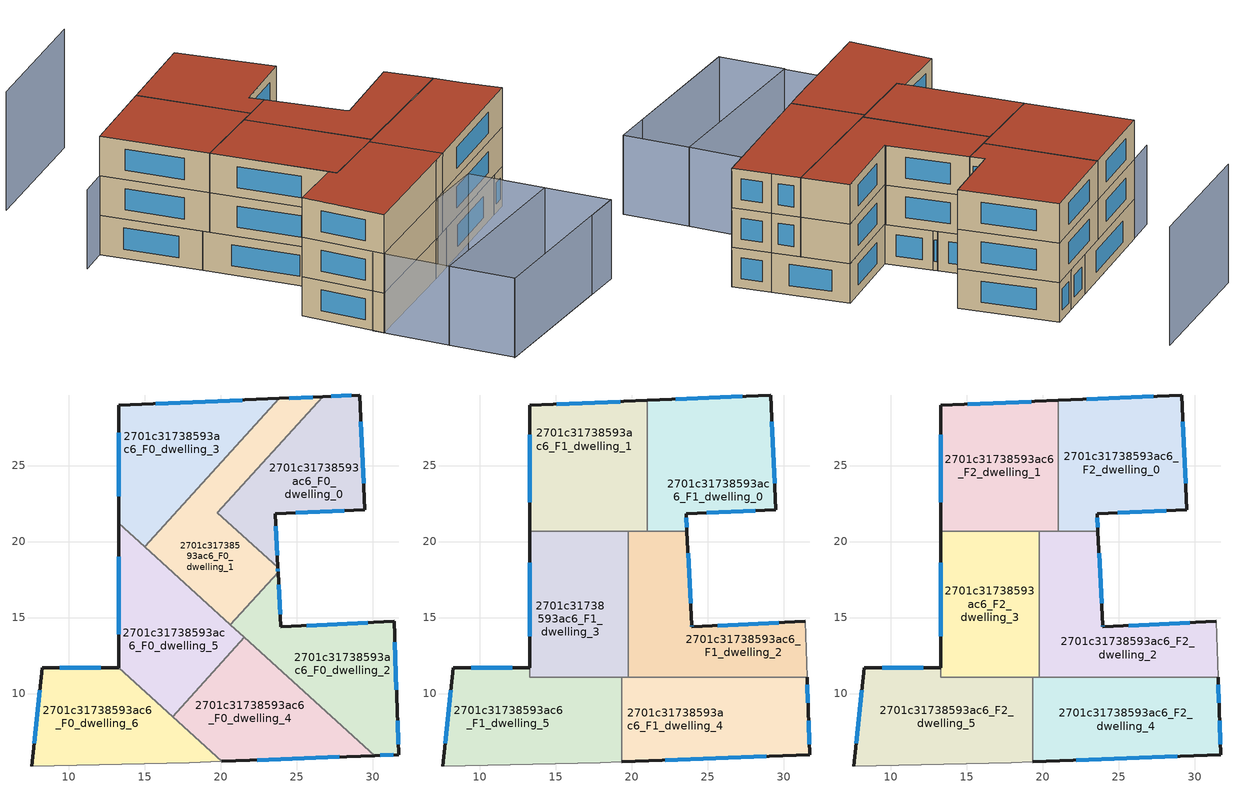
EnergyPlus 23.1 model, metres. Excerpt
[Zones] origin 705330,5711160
2701c31738593ac6_F0_dwelling_0
 floor ground (EU_floor_Construction): 29.13,29.64 29.48,22.1 23.56,21.83 23.74,18.29 19.77,21.9 26.7,29.53 z0
 wall outside (EU_wall_Construction): 23.74,18.29 23.56,21.83 29.48,22.1 29.13,29.64 26.7,29.53 z0:3
 wall to 2701c31738593ac6_F0_dwelling_1 (EU_wall_Construction): 26.7,29.53 19.77,21.9 23.74,18.29 z0:3
 window (EU_Window_Construction): 28.56,29.61 27.26,29.56 / 29.4,23.85 29.21,27.89 / 24.93,21.89 28.11,22.04 / 23.7,19.11 23.61,21.01 z0.69:2.31
2701c31738593ac6_F0_dwelling_1
 floor ground (EU_floor_Construction): 26.7,29.53 19.77,21.9 23.74,18.29 23.76,17.99 20.62,14.53 14.98,19.65 23.84,29.41 z0
 wall outside (EU_wall_Construction): 23.76,17.99 23.74,18.29 / 26.7,29.53 23.84,29.41 z0:3
 wall to 2701c31738593ac6_F0_dwelling_2 (EU_wall_Construction): 20.62,14.53 23.76,17.99 z0:3
 wall to 2701c31738593ac6_F0_dwelling_3 (EU_wall_Construction): 23.84,29.41 14.98,19.65 z0:3
 wall to 2701c31738593ac6_F0_dwelling_5 (EU_wall_Construction): 14.98,19.65 20.62,14.53 z0:3
 window (EU_Window_Construction): 23.76,18.06 23.75,18.22 / 26.03,29.51 24.5,29.44 z0.69:2.31
2701c31738593ac6_F0_dwelling_2
 floor ground (EU_floor_Construction): 31.39,14.74 31.6,8.89 31.71,5.98 30.12,5.92 20.62,14.53 23.76,17.99 23.94,14.4 z0
 wall outside (EU_wall_Construction): 30.12,5.92 31.71,5.98 31.6,8.89 31.39,14.74 23.94,14.4 23.76,17.99 z0:3
 wall to 2701c31738593ac6_F0_dwelling_4 (EU_wall_Construction): 21.55,13.69 30.12,5.92 z0:3
 wall to 2701c31738593ac6_F0_dwelling_5 (EU_wall_Construction): 20.62,14.53 21.55,13.69 z0:3
 window (EU_Window_Construction): 29.67,14.66 25.67,14.48 / 31.55,10.25 31.44,13.39 / 31.68,6.65 31.62,8.22 / 30.49,5.93 31.34,5.96 / 23.9,15.23 23.8,17.16 z0.69:2.31
2701c31738593ac6_F0_dwelling_3
 floor ground (EU_floor_Construction): 23.84,29.41 14.98,19.65 13.28,21.2 13.28,28.95 z0
 wall outside (EU_wall_Construction): 23.84,29.41 13.28,28.95 13.28,21.2 z0:3
 wall to 2701c31738593ac6_F0_dwelling_5 (EU_wall_Construction): 13.28,21.2 14.98,19.65 z0:3
 window (EU_Window_Construction): 13.28,27.16 13.28,22.99 / 21.39,29.3 15.72,29.06 z0.69:2.31
2701c31738593ac6_F0_dwelling_4
 floor ground (EU_floor_Construction): 30.12,5.92 20.07,5.54 16.82,8.49 21.55,13.69 z0
 wall outside (EU_wall_Construction): 20.07,5.54 30.12,5.92 z0:3
 wall to 2701c31738593ac6_F0_dwelling_5 (EU_wall_Construction): 21.55,13.69 16.82,8.49 z0:3
 wall to 2701c31738593ac6_F0_dwelling_6 (EU_wall_Construction): 16.82,8.49 20.07,5.54 z0:3
 window (EU_Window_Construction): 22.4,5.63 27.79,5.83 z0.69:2.31
 ceiling adiabatic (EU_roof_Construction): 24.44,11.07 21.55,13.69 19.17,11.07 z3
2701c31738593ac6_F0_dwelling_5
 floor ground (EU_floor_Construction): 21.55,13.69 16.82,8.49 13.28,11.7 13.28,21.2 z0
 wall outside (EU_wall_Construction): 13.28,21.2 13.28,11.7 z0:3
 wall to 2701c31738593ac6_F0_dwelling_6 (EU_wall_Construction): 13.28,11.7 16.82,8.49 z0:3
 window (EU_Window_Construction): 13.28,19 13.28,13.9 z0.69:2.31
2701c31738593ac6_F0_dwelling_6
 floor ground (EU_floor_Construction): 20.07,5.54 17.93,5.46 7.55,5.24 8.26,11.71 13.28,11.7 z0
 wall outside (EU_wall_Construction): 13.28,11.7 8.26,11.71 7.55,5.24 z0:3
 wall adiabatic (EU_wall_Construction): 7.55,5.24 17.93,5.46 20.07,5.54 z0:3
 window (EU_Window_Construction): 12.12,11.71 9.42,11.71 / 8.09,10.21 7.72,6.73 z0.69:2.31
2701c31738593ac6_F1_dwelling_0
 floor to 2701c31738593ac6_F0_dwelling_0 (EU_floor_Construction): 29.13,29.64 29.48,22.1 23.56,21.83 23.62,20.67 21.12,20.67 21.02,20.76 21.02,23.28 26.7,29.53 z3
 floor to 2701c31738593ac6_F0_dwelling_3 (EU_floor_Construction): 23.84,29.41 21.03,26.31 21.03,29.29 z3
 floor to 2701c31738593ac6_F0_dwelling_1 (EU_floor_Construction): 26.7,29.53 21.02,23.28 21.03,26.31 23.84,29.41 z3
 wall outside (EU_wall_Construction): 23.62,20.67 23.56,21.83 29.48,22.1 29.13,29.64 21.03,29.29 z3:6
 wall to 2701c31738593ac6_F1_dwelling_1 (EU_wall_Construction): 21.03,29.29 21.02,20.67 z3:6
 wall to 2701c31738593ac6_F1_dwelling_2 (EU_wall_Construction): 21.02,20.67 23.62,20.67 z3:6
 window (EU_Window_Construction): 24.93,21.89 28.11,22.04 / 23.61,20.94 23.58,21.56 / 27.25,29.56 22.9,29.37 / 29.4,23.85 29.21,27.89 z3.69:5.31
2701c31738593ac6_F1_dwelling_1
 floor to 2701c31738593ac6_F0_dwelling_3 (EU_floor_Construction): 21.03,29.29 21.03,26.31 15.91,20.67 13.86,20.67 13.28,21.2 13.28,28.95 z3
 floor to 2701c31738593ac6_F0_dwelling_0 (EU_floor_Construction): 21.02,23.28 21.02,20.76 19.77,21.9 z3
 floor to 2701c31738593ac6_F0_dwelling_5 (EU_floor_Construction): 13.86,20.67 13.28,20.67 13.28,21.2 z3
 floor to 2701c31738593ac6_F0_dwelling_1 (EU_floor_Construction): 21.03,26.31 21.02,23.28 19.77,21.9 21.02,20.76 21.02,20.67 15.91,20.67 z3
 wall outside (EU_wall_Construction): 21.03,29.29 13.28,28.95 13.28,20.67 z3:6
 wall to 2701c31738593ac6_F1_dwelling_3 (EU_wall_Construction): 13.28,20.67 19.77,20.67 z3:6
 wall to 2701c31738593ac6_F1_dwelling_2 (EU_wall_Construction): 19.77,20.67 21.02,20.67 z3:6
 window (EU_Window_Construction): 13.28,27.04 13.28,22.59 / 19.23,29.21 15.07,29.03 z3.69:5.31
2701c31738593ac6_F1_dwelling_2
 floor to 2701c31738593ac6_F0_dwelling_1 (EU_floor_Construction): 23.74,18.29 23.76,17.99 20.62,14.53 19.76,15.31 19.77,20.67 21.12,20.67 z3
 floor to 2701c31738593ac6_F0_dwelling_0 (EU_floor_Construction): 23.62,20.67 23.74,18.29 21.12,20.67 z3
 floor to 2701c31738593ac6_F0_dwelling_2 (EU_floor_Construction): 31.39,14.74 31.52,11.07 24.44,11.07 20.62,14.53 23.76,17.99 23.94,14.4 z3
 floor to 2701c31738593ac6_F0_dwelling_5 (EU_floor_Construction): 21.55,13.69 19.76,11.72 19.76,15.31 z3
 floor adiabatic (EU_floor_Construction): 24.44,11.07 19.76,11.07 19.76,11.72 21.55,13.69 z3
 wall outside (EU_wall_Construction): 31.39,14.74 23.94,14.4 23.94,14.5 23.62,20.67 z3:6
 wall adiabatic (EU_wall_Construction): 31.52,11.07 31.39,14.74 z3:6
 wall to 2701c31738593ac6_F1_dwelling_3 (EU_wall_Construction): 19.77,20.67 19.76,11.07 z3:6
 wall to 2701c31738593ac6_F1_dwelling_4 (EU_wall_Construction): 19.76,11.07 31.52,11.07 z3:6
 window (EU_Window_Construction): 23.94,14.42 23.94,14.48 / 29.67,14.66 25.67,14.48 / 23.86,15.93 23.7,19.24 z3.69:5.31
2701c31738593ac6_F1_dwelling_3
 floor to 2701c31738593ac6_F0_dwelling_5 (EU_floor_Construction): 19.76,15.31 19.76,11.72 19.17,11.07 13.97,11.07 13.28,11.7 13.28,20.67 13.86,20.67 z3
 floor to 2701c31738593ac6_F0_dwelling_3 (EU_floor_Construction): 15.91,20.67 14.98,19.65 13.86,20.67 z3
 floor to 2701c31738593ac6_F0_dwelling_1 (EU_floor_Construction): 19.77,20.67 19.76,15.31 14.98,19.65 15.91,20.67 z3
 floor adiabatic (EU_floor_Construction): 19.76,11.72 19.76,11.07 19.17,11.07 z3
 floor to 2701c31738593ac6_F0_dwelling_6 (EU_floor_Construction): 13.97,11.07 13.28,11.08 13.28,11.7 z3
 wall outside (EU_wall_Construction): 13.28,20.67 13.28,11.7 z3:6
 wall to 2701c31738593ac6_F1_dwelling_5 (EU_wall_Construction): 13.28,11.7 13.28,11.08 19.33,11.07 z3:6
 wall to 2701c31738593ac6_F1_dwelling_4 (EU_wall_Construction): 19.33,11.07 19.76,11.07 z3:6
 window (EU_Window_Construction): 13.28,18.6 13.28,13.78 z3.69:5.31
2701c31738593ac6_F1_dwelling_4
 floor to 2701c31738593ac6_F0_dwelling_2 (EU_floor_Construction): 31.52,11.07 31.6,8.89 31.71,5.98 30.12,5.92 24.44,11.07 z3
 floor to 2701c31738593ac6_F0_dwelling_4 (EU_floor_Construction): 30.12,5.92 20.07,5.54 19.33,6.21 19.33,11.07 24.44,11.07 z3
 floor to 2701c31738593ac6_F0_dwelling_6 (EU_floor_Construction): 20.07,5.54 19.33,5.51 19.33,6.21 z3
 wall outside (EU_wall_Construction): 19.33,5.51 31.71,5.98 31.6,8.89 31.52,11.07 z3:6
 wall to 2701c31738593ac6_F1_dwelling_5 (EU_wall_Construction): 19.33,11.07 19.33,5.51 z3:6
 window (EU_Window_Construction): 31.68,6.65 31.62,8.22 / 22.2,5.62 28.84,5.87 / 31.58,9.4 31.54,10.56 z3.69:5.31
2701c31738593ac6_F1_dwelling_5
 floor to 2701c31738593ac6_F0_dwelling_4 (EU_floor_Construction): 19.33,11.07 19.33,6.21 16.82,8.49 19.17,11.07 z3
 floor to 2701c31738593ac6_F0_dwelling_6 (EU_floor_Construction): 13.97,11.07 19.33,6.21 19.33,5.51 17.93,5.46 7.55,5.24 8.26,11.71 13.28,11.7 13.28,11.08 z3
 floor to 2701c31738593ac6_F0_dwelling_5 (EU_floor_Construction): 19.17,11.07 16.83,8.49 13.97,11.07 z3
 wall outside (EU_wall_Construction): 13.28,11.7 8.26,11.71 7.55,5.24 z3:6
 wall adiabatic (EU_wall_Construction): 7.55,5.24 17.93,5.46 19.33,5.51 z3:6
 window (EU_Window_Construction): 12.12,11.71 9.42,11.71 / 8.09,10.21 7.72,6.73 z3.69:5.31
2701c31738593ac6_F2_dwelling_0
 floor to 2701c31738593ac6_F1_dwelling_0 (EU_floor_Construction): 29.13,29.64 29.48,22.1 23.56,21.83 23.62,20.67 21.02,20.67 21.03,29.29 z6
 wall outside (EU_wall_Construction): 23.62,20.67 23.56,21.83 29.48,22.1 29.13,29.64 21.03,29.29 z6:9
 wall to 2701c31738593ac6_F2_dwelling_1 (EU_wall_Construction): 21.03,29.29 21.02,20.67 z6:9
 wall to 2701c31738593ac6_F2_dwelling_2 (EU_wall_Construction): 21.02,20.67 23.62,20.67 z6:9
 window (EU_Window_Construction): 24.93,21.89 28.11,22.04 / 23.61,20.94 23.58,21.56 / 27.25,29.56 22.9,29.37 / 29.4,23.85 29.21,27.89 z6.69:8.31
 roof outside (EU_roof_Construction): 29.48,22.1 29.13,29.64 21.03,29.29 21.02,20.67 23.62,20.67 23.56,21.83 z9
2701c31738593ac6_F2_dwelling_1
 floor to 2701c31738593ac6_F1_dwelling_1 (EU_floor_Construction): 21.03,29.29 21.02,20.67 13.28,20.67 13.28,28.95 z6
 wall outside (EU_wall_Construction): 21.03,29.29 13.28,28.95 13.28,20.67 z6:9
 wall to 2701c31738593ac6_F2_dwelling_3 (EU_wall_Construction): 13.28,20.67 19.77,20.67 z6:9
 wall to 2701c31738593ac6_F2_dwelling_2 (EU_wall_Construction): 19.77,20.67 21.02,20.67 z6:9
 window (EU_Window_Construction): 13.28,27.04 13.28,22.59 / 19.23,29.21 15.07,29.03 z6.69:8.31
 roof outside (EU_roof_Construction): 21.02,20.67 21.03,29.29 13.28,28.95 13.28,20.67 z9
2701c31738593ac6_F2_dwelling_2
 floor to 2701c31738593ac6_F1_dwelling_2 (EU_floor_Construction): 31.39,14.74 31.52,11.07 19.76,11.07 19.77,20.67 23.62,20.67 23.94,14.5 23.94,14.4 z6
 wall outside (EU_wall_Construction): 31.39,14.74 23.94,14.4 23.94,14.5 23.62,20.67 z6:9
 wall adiabatic (EU_wall_Construction): 31.52,11.07 31.39,14.74 z6:9
 wall to 2701c31738593ac6_F2_dwelling_3 (EU_wall_Construction): 19.77,20.67 19.76,11.07 z6:9
 wall to 2701c31738593ac6_F2_dwelling_4 (EU_wall_Construction): 19.76,11.07 31.52,11.07 z6:9
 window (EU_Window_Construction): 23.94,14.42 23.94,14.48 / 29.67,14.66 25.67,14.48 / 23.86,15.93 23.7,19.24 z6.69:8.31
 roof outside (EU_roof_Construction): 31.52,11.07 31.39,14.74 23.94,14.4 23.94,14.5 23.62,20.67 19.77,20.67 19.76,11.07 z9
2701c31738593ac6_F2_dwelling_3
 floor to 2701c31738593ac6_F1_dwelling_3 (EU_floor_Construction): 19.77,20.67 19.76,11.07 13.28,11.08 13.28,20.67 z6
 wall outside (EU_wall_Construction): 13.28,20.67 13.28,11.7 z6:9
 wall to 2701c31738593ac6_F2_dwelling_5 (EU_wall_Construction): 13.28,11.7 13.28,11.08 19.33,11.07 z6:9
 wall to 2701c31738593ac6_F2_dwelling_4 (EU_wall_Construction): 19.33,11.07 19.76,11.07 z6:9
 window (EU_Window_Construction): 13.28,18.6 13.28,13.78 z6.69:8.31
 roof outside (EU_roof_Construction): 19.76,11.07 19.77,20.67 13.28,20.67 13.28,11.08 z9
2701c31738593ac6_F2_dwelling_4
 floor to 2701c31738593ac6_F1_dwelling_4 (EU_floor_Construction): 31.52,11.07 31.6,8.89 31.71,5.98 19.33,5.51 19.33,11.07 z6
 wall outside (EU_wall_Construction): 19.33,5.51 31.71,5.98 31.6,8.89 31.52,11.07 z6:9
 wall to 2701c31738593ac6_F2_dwelling_5 (EU_wall_Construction): 19.33,11.07 19.33,5.51 z6:9
 window (EU_Window_Construction): 31.68,6.65 31.62,8.22 / 22.2,5.62 28.84,5.87 / 31.58,9.4 31.54,10.56 z6.69:8.31
 roof outside (EU_roof_Construction): 31.71,5.98 31.6,8.89 31.52,11.07 19.33,11.07 19.33,5.51 z9
2701c31738593ac6_F2_dwelling_5
 floor to 2701c31738593ac6_F1_dwelling_5 (EU_floor_Construction): 19.33,11.07 19.33,5.51 17.93,5.46 7.55,5.24 8.26,11.71 13.28,11.7 13.28,11.08 z6
 wall outside (EU_wall_Construction): 13.28,11.7 8.26,11.71 7.55,5.24 z6:9
 wall adiabatic (EU_wall_Construction): 7.55,5.24 17.93,5.46 19.33,5.51 z6:9
 window (EU_Window_Construction): 12.12,11.71 9.42,11.71 / 8.09,10.21 7.72,6.73 z6.69:8.31
 roof outside (EU_roof_Construction): 19.33,5.51 19.33,11.07 13.28,11.08 13.28,11.7 8.26,11.71 7.55,5.24 17.93,5.46 z9
shading: 6.81,-4.87 22.44,-5.91 / 20.26,29.26 10.57,28.81 / 7.18,0.19 22.75,-0.81 / 22.75,-0.81 22.42,-5.9 / 22.42,-5.9 6.86,-4.91 / 6.86,-4.91 7.18,0.19 / 22.75,-0.81 7.21,0.19 / 7.21,0.19 7.59,6.12 / 7.59,6.12 23.13,5.12 / 23.13,5.12 22.75,-0.81 z0:6; 30.17,38.33 18.24,37.98 z0:9
[Building]
EU S2 Campaign: North Axis=0; Terrain=City; Solar Distribution=FullExterior
[Site:Location]
London: Latitude=51.5; Longitude=-0.5; Time Zone=0; Elevation=25
[SizingPeriod:WeatherFileDays]
AnnualSizingPeriod: Begin Month=1; Begin Day of Month=1; End Month=12; End Day of Month=31; Day of Week for Start Day=Monday; Use Weather File Daylight Saving Period=No; Use Weather File Rain and Snow Indicators=No
[MATERIAL]
EU_InternalMass_Material: Roughness=MediumRough; Thickness=0.1; Conductivity=1; Density=1800; Specific Heat=900; Thermal Absorptance=0.9; Solar Absorptance=0.7; Visible Absorptance=0.7
[MATERIAL:NOMASS] Roughness=MediumRough; Thermal Absorptance=0.9; Solar Absorptance=0.7; Visible Absorptance=0.7
Name | Thermal Resistance
EU_wall_NoMass | 0.635353
EU_roof_NoMass | 0.675062
EU_floor_NoMass | 1.96382
[WINDOWMATERIAL:SIMPLEGLAZINGSYSTEM]
EU_Window_SimpleGlazing: UFactor=2.96269; Solar Heat Gain Coefficient=0.76; Visible Transmittance=0.76
[CONSTRUCTION]
EU_wall_Construction: EU_wall_NoMass
EU_roof_Construction: EU_roof_NoMass
EU_floor_Construction: EU_floor_NoMass
EU_Window_Construction: EU_Window_SimpleGlazing
EU_InternalMass_Construction: EU_InternalMass_Material
[ZONE] Type=1; Multiplier=1; Ceiling Height=autocalculate; Floor Area=autocalculate; Part of Total Floor Area=Yes
Name | Volume
2701c31738593ac6_F0_dwelling_0 | 158.925
2701c31738593ac6_F1_dwelling_0; 2701c31738593ac6_F2_dwelling_0 | 196.317
2701c31738593ac6_F0_dwelling_1 | 168.264
2701c31738593ac6_F1_dwelling_1; 2701c31738593ac6_F2_dwelling_1 | 196.315
2701c31738593ac6_F0_dwelling_2 | 177.604
2701c31738593ac6_F1_dwelling_2; 2701c31738593ac6_F2_dwelling_2 | 196.313
2701c31738593ac6_F0_dwelling_3 | 168.274
2701c31738593ac6_F1_dwelling_3; 2701c31738593ac6_F2_dwelling_3 | 186.71
2701c31738593ac6_F0_dwelling_4 | 168.278
2701c31738593ac6_F1_dwelling_4; 2701c31738593ac6_F2_dwelling_4 | 196.32
2701c31738593ac6_F0_dwelling_5; 2701c31738593ac6_F0_dwelling_6 | 168.261
2701c31738593ac6_F1_dwelling_5; 2701c31738593ac6_F2_dwelling_5 | 205.917
[INTERNALMASS] Construction=EU_InternalMass_Construction
Name | Zone or ZoneList | Surface Area
2701c31738593ac6_F0_dwelling_0_EU_InternalMass | 2701c31738593ac6_F0_dwelling_0 | 52.9741
2701c31738593ac6_F0_dwelling_1_EU_InternalMass | 2701c31738593ac6_F0_dwelling_1 | 56.0874
2701c31738593ac6_F0_dwelling_2_EU_InternalMass | 2701c31738593ac6_F0_dwelling_2 | 59.2004
2701c31738593ac6_F0_dwelling_3_EU_InternalMass | 2701c31738593ac6_F0_dwelling_3 | 56.0885
2701c31738593ac6_F0_dwelling_4_EU_InternalMass | 2701c31738593ac6_F0_dwelling_4 | 56.094
2701c31738593ac6_F0_dwelling_5_EU_InternalMass | 2701c31738593ac6_F0_dwelling_5 | 56.0905
2701c31738593ac6_F0_dwelling_6_EU_InternalMass | 2701c31738593ac6_F0_dwelling_6 | 56.0869
2701c31738593ac6_F1_dwelling_0_EU_InternalMass | 2701c31738593ac6_F1_dwelling_0 | 65.4393
2701c31738593ac6_F1_dwelling_1_EU_InternalMass | 2701c31738593ac6_F1_dwelling_1 | 65.4365
2701c31738593ac6_F1_dwelling_2_EU_InternalMass | 2701c31738593ac6_F1_dwelling_2 | 65.4384
2701c31738593ac6_F1_dwelling_3_EU_InternalMass | 2701c31738593ac6_F1_dwelling_3 | 62.2334
2701c31738593ac6_F1_dwelling_4_EU_InternalMass | 2701c31738593ac6_F1_dwelling_4 | 65.4402
2701c31738593ac6_F1_dwelling_5_EU_InternalMass | 2701c31738593ac6_F1_dwelling_5 | 68.6379
2701c31738593ac6_F2_dwelling_0_EU_InternalMass | 2701c31738593ac6_F2_dwelling_0 | 65.4393
2701c31738593ac6_F2_dwelling_1_EU_InternalMass | 2701c31738593ac6_F2_dwelling_1 | 65.4365
2701c31738593ac6_F2_dwelling_2_EU_InternalMass | 2701c31738593ac6_F2_dwelling_2 | 65.4384
2701c31738593ac6_F2_dwelling_3_EU_InternalMass | 2701c31738593ac6_F2_dwelling_3 | 62.2334
2701c31738593ac6_F2_dwelling_4_EU_InternalMass | 2701c31738593ac6_F2_dwelling_4 | 65.4402
2701c31738593ac6_F2_dwelling_5_EU_InternalMass | 2701c31738593ac6_F2_dwelling_5 | 68.6379
[OTHEREQUIPMENT] Fuel Type=Electricity; Design Level Calculation Method=Watts/Area; Power per Zone Floor Area=1; Fraction Latent=0; Fraction Radiant=0; Fraction Lost=0; Carbon Dioxide Generation Rate=0; EndUse Subcategory=EU_Step8_InternalGains
Name | Zone or ZoneList or Space or SpaceList | Schedule
EU_Step8_InternalGain_2701c31738593ac6_F0_dwelling_0_f000 | 2701c31738593ac6_F0_dwelling_0 | EU_Step8_GainSchedule_2701c31738593ac6_F0_dwelling_0_f000
EU_Step8_InternalGain_2701c31738593ac6_F0_dwelling_1_f000 | 2701c31738593ac6_F0_dwelling_1 | EU_Step8_GainSchedule_2701c31738593ac6_F0_dwelling_1_f000
EU_Step8_InternalGain_2701c31738593ac6_F0_dwelling_2_f000 | 2701c31738593ac6_F0_dwelling_2 | EU_Step8_GainSchedule_2701c31738593ac6_F0_dwelling_2_f000
EU_Step8_InternalGain_2701c31738593ac6_F0_dwelling_3_f000 | 2701c31738593ac6_F0_dwelling_3 | EU_Step8_GainSchedule_2701c31738593ac6_F0_dwelling_3_f000
EU_Step8_InternalGain_2701c31738593ac6_F0_dwelling_4_f000 | 2701c31738593ac6_F0_dwelling_4 | EU_Step8_GainSchedule_2701c31738593ac6_F0_dwelling_4_f000
EU_Step8_InternalGain_2701c31738593ac6_F0_dwelling_5_f000 | 2701c31738593ac6_F0_dwelling_5 | EU_Step8_GainSchedule_2701c31738593ac6_F0_dwelling_5_f000
EU_Step8_InternalGain_2701c31738593ac6_F0_dwelling_6_f000 | 2701c31738593ac6_F0_dwelling_6 | EU_Step8_GainSchedule_2701c31738593ac6_F0_dwelling_6_f000
EU_Step8_InternalGain_2701c31738593ac6_F1_dwelling_0_f000 | 2701c31738593ac6_F1_dwelling_0 | EU_Step8_GainSchedule_2701c31738593ac6_F1_dwelling_0_f000
EU_Step8_InternalGain_2701c31738593ac6_F1_dwelling_1_f000 | 2701c31738593ac6_F1_dwelling_1 | EU_Step8_GainSchedule_2701c31738593ac6_F1_dwelling_1_f000
EU_Step8_InternalGain_2701c31738593ac6_F1_dwelling_2_f000 | 2701c31738593ac6_F1_dwelling_2 | EU_Step8_GainSchedule_2701c31738593ac6_F1_dwelling_2_f000
EU_Step8_InternalGain_2701c31738593ac6_F1_dwelling_3_f000 | 2701c31738593ac6_F1_dwelling_3 | EU_Step8_GainSchedule_2701c31738593ac6_F1_dwelling_3_f000
EU_Step8_InternalGain_2701c31738593ac6_F1_dwelling_4_f000 | 2701c31738593ac6_F1_dwelling_4 | EU_Step8_GainSchedule_2701c31738593ac6_F1_dwelling_4_f000
EU_Step8_InternalGain_2701c31738593ac6_F1_dwelling_5_f000 | 2701c31738593ac6_F1_dwelling_5 | EU_Step8_GainSchedule_2701c31738593ac6_F1_dwelling_5_f000
EU_Step8_InternalGain_2701c31738593ac6_F2_dwelling_0_f000 | 2701c31738593ac6_F2_dwelling_0 | EU_Step8_GainSchedule_2701c31738593ac6_F2_dwelling_0_f000
EU_Step8_InternalGain_2701c31738593ac6_F2_dwelling_1_f000 | 2701c31738593ac6_F2_dwelling_1 | EU_Step8_GainSchedule_2701c31738593ac6_F2_dwelling_1_f000
EU_Step8_InternalGain_2701c31738593ac6_F2_dwelling_2_f000 | 2701c31738593ac6_F2_dwelling_2 | EU_Step8_GainSchedule_2701c31738593ac6_F2_dwelling_2_f000
EU_Step8_InternalGain_2701c31738593ac6_F2_dwelling_3_f000 | 2701c31738593ac6_F2_dwelling_3 | EU_Step8_GainSchedule_2701c31738593ac6_F2_dwelling_3_f000
EU_Step8_InternalGain_2701c31738593ac6_F2_dwelling_4_f000 | 2701c31738593ac6_F2_dwelling_4 | EU_Step8_GainSchedule_2701c31738593ac6_F2_dwelling_4_f000
EU_Step8_InternalGain_2701c31738593ac6_F2_dwelling_5_f000 | 2701c31738593ac6_F2_dwelling_5 | EU_Step8_GainSchedule_2701c31738593ac6_F2_dwelling_5_f000
[ZONEVENTILATION:DESIGNFLOWRATE] Schedule=EU_AlwaysOn; Design Flow Rate Calculation Method=AirChanges/Hour; Air Changes per Hour=0.555504; Ventilation Type=Natural; Fan Pressure Rise=0; Fan Total Efficiency=1; Constant Term Coefficient=1; Temperature Term Coefficient=0; Velocity Term Coefficient=0; Velocity Squared Term Coefficient=0; Minimum Indoor Temperature=-100; Maximum Indoor Temperature=100; Delta Temperature=-100; Minimum Outdoor Temperature=-100; Maximum Outdoor Temperature=100; Maximum Wind Speed=40
Name | Zone or ZoneList or Space or SpaceList
EU_ConstantAir_2701c31738593ac6_F0_dwelling_0 | 2701c31738593ac6_F0_dwelling_0
EU_ConstantAir_2701c31738593ac6_F0_dwelling_1 | 2701c31738593ac6_F0_dwelling_1
EU_ConstantAir_2701c31738593ac6_F0_dwelling_2 | 2701c31738593ac6_F0_dwelling_2
EU_ConstantAir_2701c31738593ac6_F0_dwelling_3 | 2701c31738593ac6_F0_dwelling_3
EU_ConstantAir_2701c31738593ac6_F0_dwelling_4 | 2701c31738593ac6_F0_dwelling_4
EU_ConstantAir_2701c31738593ac6_F0_dwelling_5 | 2701c31738593ac6_F0_dwelling_5
EU_ConstantAir_2701c31738593ac6_F0_dwelling_6 | 2701c31738593ac6_F0_dwelling_6
EU_ConstantAir_2701c31738593ac6_F1_dwelling_0 | 2701c31738593ac6_F1_dwelling_0
EU_ConstantAir_2701c31738593ac6_F1_dwelling_1 | 2701c31738593ac6_F1_dwelling_1
EU_ConstantAir_2701c31738593ac6_F1_dwelling_2 | 2701c31738593ac6_F1_dwelling_2
EU_ConstantAir_2701c31738593ac6_F1_dwelling_3 | 2701c31738593ac6_F1_dwelling_3
EU_ConstantAir_2701c31738593ac6_F1_dwelling_4 | 2701c31738593ac6_F1_dwelling_4
EU_ConstantAir_2701c31738593ac6_F1_dwelling_5 | 2701c31738593ac6_F1_dwelling_5
EU_ConstantAir_2701c31738593ac6_F2_dwelling_0 | 2701c31738593ac6_F2_dwelling_0
EU_ConstantAir_2701c31738593ac6_F2_dwelling_1 | 2701c31738593ac6_F2_dwelling_1
EU_ConstantAir_2701c31738593ac6_F2_dwelling_2 | 2701c31738593ac6_F2_dwelling_2
EU_ConstantAir_2701c31738593ac6_F2_dwelling_3 | 2701c31738593ac6_F2_dwelling_3
EU_ConstantAir_2701c31738593ac6_F2_dwelling_4 | 2701c31738593ac6_F2_dwelling_4
EU_ConstantAir_2701c31738593ac6_F2_dwelling_5 | 2701c31738593ac6_F2_dwelling_5
[HVACTEMPLATE:THERMOSTAT] Constant Heating Setpoint=20; Constant Cooling Setpoint=50
EU_HeatOnly_2701c31738593ac6_F0_dwelling_0; EU_HeatOnly_2701c31738593ac6_F0_dwelling_1; EU_HeatOnly_2701c31738593ac6_F0_dwelling_2; EU_HeatOnly_2701c31738593ac6_F0_dwelling_3; EU_HeatOnly_2701c31738593ac6_F0_dwelling_4; EU_HeatOnly_2701c31738593ac6_F0_dwelling_5; EU_HeatOnly_2701c31738593ac6_F0_dwelling_6; EU_HeatOnly_2701c31738593ac6_F1_dwelling_0; EU_HeatOnly_2701c31738593ac6_F1_dwelling_1; EU_HeatOnly_2701c31738593ac6_F1_dwelling_2; EU_HeatOnly_2701c31738593ac6_F1_dwelling_3; EU_HeatOnly_2701c31738593ac6_F1_dwelling_4; EU_HeatOnly_2701c31738593ac6_F1_dwelling_5; EU_HeatOnly_2701c31738593ac6_F2_dwelling_0; EU_HeatOnly_2701c31738593ac6_F2_dwelling_1; EU_HeatOnly_2701c31738593ac6_F2_dwelling_2; EU_HeatOnly_2701c31738593ac6_F2_dwelling_3; EU_HeatOnly_2701c31738593ac6_F2_dwelling_4; EU_HeatOnly_2701c31738593ac6_F2_dwelling_5
[HVACTEMPLATE:ZONE:IDEALLOADSAIRSYSTEM] System Availability Schedule=EU_AlwaysOn; Maximum Heating Supply Air Temperature=50; Minimum Cooling Supply Air Temperature=13; Maximum Heating Supply Air Humidity Ratio=0.0156; Minimum Cooling Supply Air Humidity Ratio=0.0077; Heating Limit=NoLimit; Cooling Limit=NoLimit; Heating Availability Schedule=EU_AlwaysOn; Cooling Availability Schedule=EU_CoolingOff; Dehumidification Control Type=ConstantSensibleHeatRatio; Cooling Sensible Heat Ratio=0.7; Dehumidification Setpoint=60; Humidification Control Type=None; Humidification Setpoint=30; Outdoor Air Method=None; Outdoor Air Flow Rate per Person=0.00944; Outdoor Air Flow Rate per Zone Floor Area=0; Outdoor Air Flow Rate per Zone=0; Demand Controlled Ventilation Type=None; Outdoor Air Economizer Type=NoEconomizer; Heat Recovery Type=None; Sensible Heat Recovery Effectiveness=0.7; Latent Heat Recovery Effectiveness=0.65
Name | Template Thermostat
2701c31738593ac6_F0_dwelling_0 | EU_HeatOnly_2701c31738593ac6_F0_dwelling_0
2701c31738593ac6_F0_dwelling_1 | EU_HeatOnly_2701c31738593ac6_F0_dwelling_1
2701c31738593ac6_F0_dwelling_2 | EU_HeatOnly_2701c31738593ac6_F0_dwelling_2
2701c31738593ac6_F0_dwelling_3 | EU_HeatOnly_2701c31738593ac6_F0_dwelling_3
2701c31738593ac6_F0_dwelling_4 | EU_HeatOnly_2701c31738593ac6_F0_dwelling_4
2701c31738593ac6_F0_dwelling_5 | EU_HeatOnly_2701c31738593ac6_F0_dwelling_5
2701c31738593ac6_F0_dwelling_6 | EU_HeatOnly_2701c31738593ac6_F0_dwelling_6
2701c31738593ac6_F1_dwelling_0 | EU_HeatOnly_2701c31738593ac6_F1_dwelling_0
2701c31738593ac6_F1_dwelling_1 | EU_HeatOnly_2701c31738593ac6_F1_dwelling_1
2701c31738593ac6_F1_dwelling_2 | EU_HeatOnly_2701c31738593ac6_F1_dwelling_2
2701c31738593ac6_F1_dwelling_3 | EU_HeatOnly_2701c31738593ac6_F1_dwelling_3
2701c31738593ac6_F1_dwelling_4 | EU_HeatOnly_2701c31738593ac6_F1_dwelling_4
2701c31738593ac6_F1_dwelling_5 | EU_HeatOnly_2701c31738593ac6_F1_dwelling_5
2701c31738593ac6_F2_dwelling_0 | EU_HeatOnly_2701c31738593ac6_F2_dwelling_0
2701c31738593ac6_F2_dwelling_1 | EU_HeatOnly_2701c31738593ac6_F2_dwelling_1
2701c31738593ac6_F2_dwelling_2 | EU_HeatOnly_2701c31738593ac6_F2_dwelling_2
2701c31738593ac6_F2_dwelling_3 | EU_HeatOnly_2701c31738593ac6_F2_dwelling_3
2701c31738593ac6_F2_dwelling_4 | EU_HeatOnly_2701c31738593ac6_F2_dwelling_4
2701c31738593ac6_F2_dwelling_5 | EU_HeatOnly_2701c31738593ac6_F2_dwelling_5
[SIZING:ZONE] Zone Cooling Design Supply Air Temperature Input Method=SupplyAirTemperature; Zone Cooling Design Supply Air Temperature=13; Zone Heating Design Supply Air Temperature Input Method=SupplyAirTemperature; Zone Heating Design Supply Air Temperature=50; Zone Cooling Design Supply Air Humidity Ratio=0.008; Zone Heating Design Supply Air Humidity Ratio=0.008; Cooling Design Air Flow Method=DesignDay; Cooling Design Air Flow Rate=0; Cooling Minimum Air Flow per Zone Floor Area=0.000762; Cooling Minimum Air Flow=0; Cooling Minimum Air Flow Fraction=0.2; Heating Design Air Flow Method=DesignDay; Heating Design Air Flow Rate=0; Heating Maximum Air Flow per Zone Floor Area=0.002032; Heating Maximum Air Flow=0.141576; Heating Maximum Air Flow Fraction=0.3; Account for Dedicated Outdoor Air System=No; Dedicated Outdoor Air System Control Strategy=NeutralSupplyAir; Dedicated Outdoor Air Low Setpoint Temperature for Design=autosize; Dedicated Outdoor Air High Setpoint Temperature for Design=autosize; Zone Load Sizing Method=Sensible Load Only No Latent Load; Zone Latent Cooling Design Supply Air Humidity Ratio Input Method=HumidityRatioDifference; Zone Cooling Design Supply Air Humidity Ratio Difference=0.005; Zone Latent Heating Design Supply Air Humidity Ratio Input Method=HumidityRatioDifference; Zone Humidification Design Supply Air Humidity Ratio Difference=0.005
2701c31738593ac6_F0_dwelling_0; 2701c31738593ac6_F0_dwelling_1; 2701c31738593ac6_F0_dwelling_2; 2701c31738593ac6_F0_dwelling_3; 2701c31738593ac6_F0_dwelling_4; 2701c31738593ac6_F0_dwelling_5; 2701c31738593ac6_F0_dwelling_6; 2701c31738593ac6_F1_dwelling_0; 2701c31738593ac6_F1_dwelling_1; 2701c31738593ac6_F1_dwelling_2; 2701c31738593ac6_F1_dwelling_3; 2701c31738593ac6_F1_dwelling_4; 2701c31738593ac6_F1_dwelling_5; 2701c31738593ac6_F2_dwelling_0; 2701c31738593ac6_F2_dwelling_1; 2701c31738593ac6_F2_dwelling_2; 2701c31738593ac6_F2_dwelling_3; 2701c31738593ac6_F2_dwelling_4; 2701c31738593ac6_F2_dwelling_5
[SCHEDULE:CONSTANT]
Name | Hourly Value
EU_AlwaysOn | 1
EU_CoolingOff | 0
[SCHEDULE:FILE] Column Number=1; Rows to Skip at Top=0; Number of Hours of Data=8760; Column Separator=Comma; Interpolate to Timestep=No; Minutes per Item=60; Adjust Schedule for Daylight Savings=Yes
Name | File
EU_Step8_GainSchedule_2701c31738593ac6_F0_dwelling_0_f000 | ../../schedules/2701c31738593ac6/2701c31738593ac6_F0_dwelling_0_f000_gain.csv
EU_Step8_GainSchedule_2701c31738593ac6_F0_dwelling_1_f000 | ../../schedules/2701c31738593ac6/2701c31738593ac6_F0_dwelling_1_f000_gain.csv
EU_Step8_GainSchedule_2701c31738593ac6_F0_dwelling_2_f000 | ../../schedules/2701c31738593ac6/2701c31738593ac6_F0_dwelling_2_f000_gain.csv
EU_Step8_GainSchedule_2701c31738593ac6_F0_dwelling_3_f000 | ../../schedules/2701c31738593ac6/2701c31738593ac6_F0_dwelling_3_f000_gain.csv
EU_Step8_GainSchedule_2701c31738593ac6_F0_dwelling_4_f000 | ../../schedules/2701c31738593ac6/2701c31738593ac6_F0_dwelling_4_f000_gain.csv
EU_Step8_GainSchedule_2701c31738593ac6_F0_dwelling_5_f000 | ../../schedules/2701c31738593ac6/2701c31738593ac6_F0_dwelling_5_f000_gain.csv
EU_Step8_GainSchedule_2701c31738593ac6_F0_dwelling_6_f000 | ../../schedules/2701c31738593ac6/2701c31738593ac6_F0_dwelling_6_f000_gain.csv
EU_Step8_GainSchedule_2701c31738593ac6_F1_dwelling_0_f000 | ../../schedules/2701c31738593ac6/2701c31738593ac6_F1_dwelling_0_f000_gain.csv
EU_Step8_GainSchedule_2701c31738593ac6_F1_dwelling_1_f000 | ../../schedules/2701c31738593ac6/2701c31738593ac6_F1_dwelling_1_f000_gain.csv
EU_Step8_GainSchedule_2701c31738593ac6_F1_dwelling_2_f000 | ../../schedules/2701c31738593ac6/2701c31738593ac6_F1_dwelling_2_f000_gain.csv
EU_Step8_GainSchedule_2701c31738593ac6_F1_dwelling_3_f000 | ../../schedules/2701c31738593ac6/2701c31738593ac6_F1_dwelling_3_f000_gain.csv
EU_Step8_GainSchedule_2701c31738593ac6_F1_dwelling_4_f000 | ../../schedules/2701c31738593ac6/2701c31738593ac6_F1_dwelling_4_f000_gain.csv
EU_Step8_GainSchedule_2701c31738593ac6_F1_dwelling_5_f000 | ../../schedules/2701c31738593ac6/2701c31738593ac6_F1_dwelling_5_f000_gain.csv
EU_Step8_GainSchedule_2701c31738593ac6_F2_dwelling_0_f000 | ../../schedules/2701c31738593ac6/2701c31738593ac6_F2_dwelling_0_f000_gain.csv
EU_Step8_GainSchedule_2701c31738593ac6_F2_dwelling_1_f000 | ../../schedules/2701c31738593ac6/2701c31738593ac6_F2_dwelling_1_f000_gain.csv
EU_Step8_GainSchedule_2701c31738593ac6_F2_dwelling_2_f000 | ../../schedules/2701c31738593ac6/2701c31738593ac6_F2_dwelling_2_f000_gain.csv
EU_Step8_GainSchedule_2701c31738593ac6_F2_dwelling_3_f000 | ../../schedules/2701c31738593ac6/2701c31738593ac6_F2_dwelling_3_f000_gain.csv
EU_Step8_GainSchedule_2701c31738593ac6_F2_dwelling_4_f000 | ../../schedules/2701c31738593ac6/2701c31738593ac6_F2_dwelling_4_f000_gain.csv
EU_Step8_GainSchedule_2701c31738593ac6_F2_dwelling_5_f000 | ../../schedules/2701c31738593ac6/2701c31738593ac6_F2_dwelling_5_f000_gain.csv
